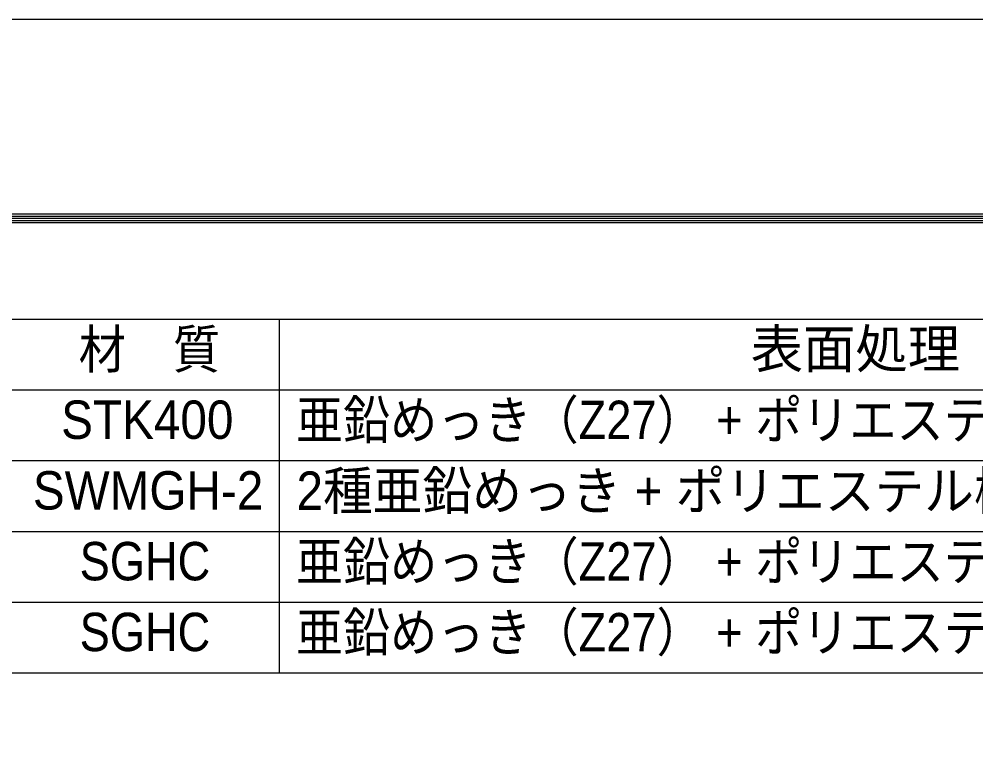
# Model space of a CAD drawing. Units: millimetres, scale not verified. Extents: x -6300 to 6300, y -4455 to 4455.
# Drawn here: x 3343 to 4965, y 3198 to 4455 of the extents above; entities that cross this region are included whole.
import ezdxf
from ezdxf.enums import TextEntityAlignment as Align

# ---------------------------------------------------------------- set-up
doc = ezdxf.new("R2010")
doc.units = ezdxf.units.MM
doc.header["$LTSCALE"] = 20
doc.layers.add('0-C_D-MTR-TXT', color=7, linetype='Continuous')
doc.layers.add('0-D_D-MTR-FRAM', color=7, linetype='Continuous', lineweight=25)
doc.layers.add('0-E_D-TTL', color=7, linetype='Continuous', lineweight=25)
doc.styles.add('ＭＳ Ｐゴシック', font='')
doc.styles.get('ＭＳ Ｐゴシック').set_extended_font_data('MS PGothic')

msp = doc.modelspace()

# ---------------------------------------------------------------- linework, layer by layer
at = {"layer": '0-D_D-MTR-FRAM'}
for p, q in [((1758.59, 3946.58), (5733.59, 3946.58)), ((3783.59, 3946.58), (3783.59, 3346.58)), ((1758.59, 3826.58), (5733.59, 3826.58)), ((1758.59, 3706.58), (5733.59, 3706.58)), ((1758.59, 3586.58), (5733.59, 3586.58)), ((1758.59, 3466.58), (5733.59, 3466.58)), ((1758.59, 3346.58), (5733.59, 3346.58))]:
    msp.add_line(p, q, dxfattribs=at)
at = {"layer": '0-E_D-TTL', "color": 2}
msp.add_lwpolyline([(-6300, 4455), (6300, 4455), (6300, -4455), (-6300, -4455)], close=True, dxfattribs=at)
at = {"layer": '0-E_D-TTL'}
for points in [[(-5895, 4125), (5895, 4125), (5895, -4125), (-5895, -4125)], [(-5891.25, 4121.25), (5891.25, 4121.25), (5891.25, -4121.25), (-5891.25, -4121.25)], [(-5887.5, 4117.5), (5887.5, 4117.5), (5887.5, -4117.5), (-5887.5, -4117.5)], [(-5883.75, 4113.75), (5883.75, 4113.75), (5883.75, -4113.75), (-5883.75, -4113.75)], [(-5880, 4110), (5880, 4110), (5880, -4110), (-5880, -4110)]]:
    msp.add_lwpolyline(points, close=True, dxfattribs=at)

# ---------------------------------------------------------------- texts
at = {"layer": '0-C_D-MTR-TXT', "style": 'ＭＳ Ｐゴシック'}
for s, height, width, p in [('材\u3000質', 65.1, 0.9, (3443.75, 3843.37)), ('亜鉛めっき（Z27） + ポリエステル樹脂静電粉体塗装', 65.1, 0.9, (3812.22, 3723.58)), ('STK400', 65.07, 0.95, (3414.08, 3723.91)), ('SWMGH-2', 65.07, 0.95, (3366.08, 3604.06)), ('2種亜鉛めっき + ポリエステル樹脂静電粉体塗装', 65.07, 0.95, (3813.24, 3603.58)), ('亜鉛めっき（Z27） + ポリエステル樹脂静電粉体塗装', 65.1, 0.9, (3812.22, 3483.58)), ('SGHC', 65.1, 0.9, (3445.46, 3484.06)), ('亜鉛めっき（Z27） + ポリエステル樹脂静電粉体塗装', 65.1, 0.9, (3812.22, 3363.58)), ('SGHC', 65.1, 0.9, (3445.46, 3364.06))]:
    msp.add_text(s, height=height, dxfattribs=dict(at, width=width)).set_placement(p, align=Align.BOTTOM_LEFT)
msp.add_text('表面処理', height=65.1, dxfattribs=at).set_placement((4583.6, 3844.06), align=Align.BOTTOM_LEFT)

doc.saveas('drawing.dxf')
